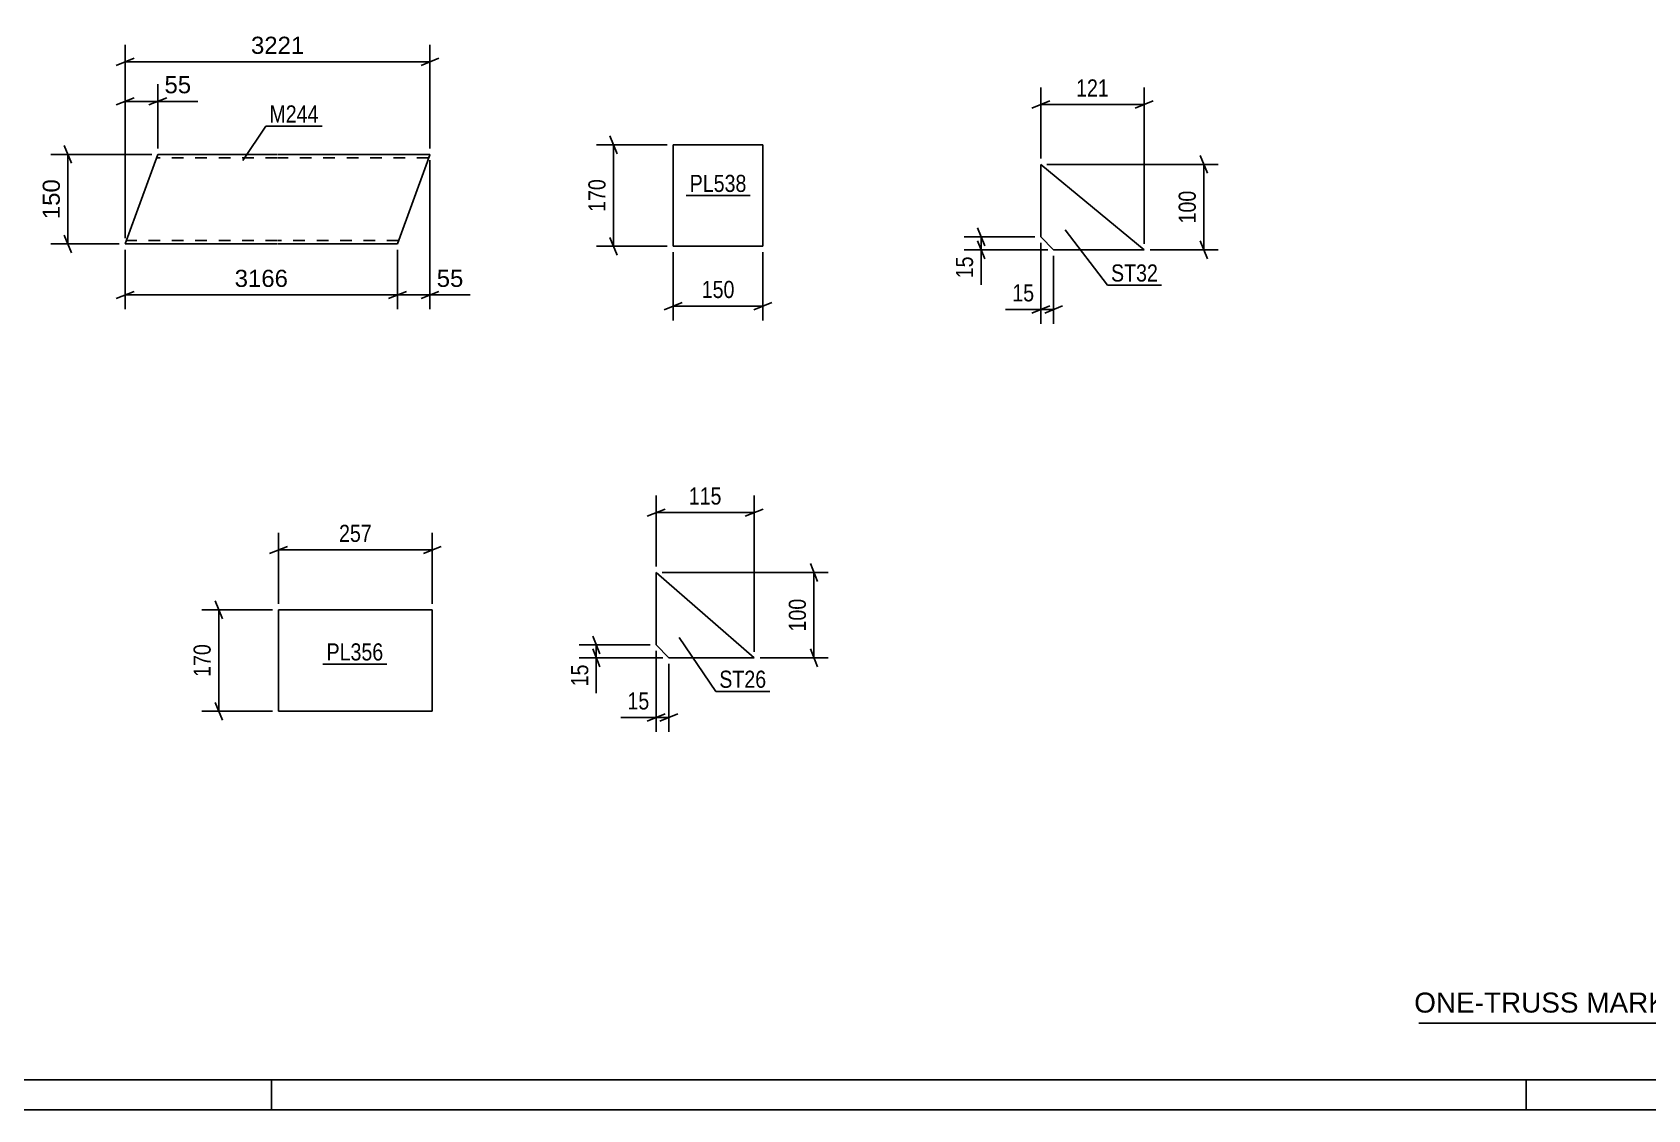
# Model space of a CAD drawing. Header units: millimetres. Extents: x 0 to 1189, y 0 to 841.
# Drawn here: x 519 to 789.3, y 0 to 180.3 of the extents above; entities that cross this region are included whole.
import ezdxf

# ---------------------------------------------------------------- set-up
doc = ezdxf.new("R2010")
doc.units = ezdxf.units.MM
doc.linetypes.add('DXK_LINE_DOT2', pattern=[3.9198, 1.9599, -1.9599])
doc.styles.add('Arial', font='ARIAL.TTF', dxfattribs={"height": 0.2})
doc.styles.add('Arial Narrow', font='ARIALN.TTF', dxfattribs={"height": 0.2})

# ---------------------------------------------------------------- blocks, each defined once
blk = doc.blocks.new('Unknown-203770571-1117')
at = {"color": 5, "linetype": 'Continuous'}
for p, q in [((5, 5), (1184, 5)), ((559, 0), (559, 5)), ((769, 0), (769, 5)), ((0, 0), (1189, 0))]:
    blk.add_line(p, q, dxfattribs=at)
blk = doc.blocks.new('Part-203770571-41209 - 41208')
at = {"color": 2, "linetype": 'Continuous'}
for p, q in [((560.17, 83.66), (560.17, 66.66)), ((560.17, 83.66), (585.91, 83.66)), ((585.91, 83.66), (585.91, 66.66)), ((560.17, 66.66), (585.91, 66.66))]:
    blk.add_line(p, q, dxfattribs=at)
blk = doc.blocks.new('Part-203770571-41267 - 41266')
at = {"color": 2, "linetype": 'Continuous'}
for p, q in [((626.24, 161.47), (626.24, 144.47)), ((626.24, 161.47), (641.24, 161.47)), ((641.24, 161.47), (641.24, 144.47)), ((626.24, 144.47), (641.24, 144.47))]:
    blk.add_line(p, q, dxfattribs=at)
blk = doc.blocks.new('Part-203770571-41412 - 41411')
at = {"color": 2, "linetype": 'Continuous'}
for p, q in [((687.76, 158.19), (687.76, 146.04)), ((705.03, 143.9), (687.76, 158.19)), ((687.76, 146.04), (689.9, 143.9)), ((689.9, 143.9), (705.03, 143.9))]:
    blk.add_line(p, q, dxfattribs=at)
blk = doc.blocks.new('Part-203770571-41449 - 41448')
at = {"color": 2, "linetype": 'Continuous'}
for p, q in [((623.36, 89.91), (623.36, 77.76)), ((639.78, 75.62), (623.36, 89.91)), ((623.36, 77.76), (625.5, 75.62)), ((625.5, 75.62), (639.78, 75.62))]:
    blk.add_line(p, q, dxfattribs=at)
blk = doc.blocks.new('Part-203770571-44637 - 44636')
at = {"color": 2, "linetype": 'Continuous'}
for p, q in [((539.96, 159.86), (534.5, 144.86)), ((559.96, 159.86), (539.96, 159.86)), ((585.52, 159.86), (560.06, 159.86)), ((585.49, 159.77), (585.09, 158.66)), ((585.52, 159.86), (585.49, 159.77)), ((580.06, 144.86), (585.09, 158.66)), ((559.96, 144.86), (534.5, 144.86)), ((580.06, 144.86), (560.06, 144.86))]:
    blk.add_line(p, q, dxfattribs=at)
at = {"color": 7, "linetype": 'DXK_LINE_DOT2'}
for p, q in [((585.09, 158.66), (585.39, 159.51)), ((559.96, 159.26), (539.74, 159.26)), ((585.3, 159.26), (560.06, 159.26)), ((559.96, 145.46), (534.72, 145.46)), ((580.28, 145.46), (560.06, 145.46)), ((580.1, 144.95), (580.06, 144.86))]:
    blk.add_line(p, q, dxfattribs=at)
blk = doc.blocks.new('StraightDimension-203770571-41602 - 41208')
at = {"color": 7, "linetype": 'Continuous'}
for p, q in [((550.77, 82.16), (549.57, 85.16)), ((559.17, 83.66), (547.32, 83.66)), ((550.17, 66.66), (550.17, 83.66)), ((549.57, 68.16), (550.77, 65.16)), ((559.17, 66.66), (547.32, 66.66))]:
    blk.add_line(p, q, dxfattribs=at)
at = {"color": 0}
blk.add_wipeout([(549.42, 78.5), (545.22, 78.5), (545.22, 71.82), (549.42, 71.82)], dxfattribs=at)
at = {"color": 3, "style": 'Arial Narrow'}
blk.add_text('170', height=2.863, rotation=90.0002, dxfattribs=at).set_placement((548.82, 72.42))
blk = doc.blocks.new('StraightDimension-203770571-41606 - 41208')
at = {"color": 7, "linetype": 'Continuous'}
for p, q in [((560.17, 84.66), (560.17, 96.51)), ((585.91, 84.66), (585.91, 96.51)), ((561.67, 94.26), (558.67, 93.06)), ((560.17, 93.66), (585.91, 93.66)), ((584.41, 93.06), (587.41, 94.26))]:
    blk.add_line(p, q, dxfattribs=at)
at = {"color": 0}
blk.add_wipeout([(576.38, 94.41), (576.38, 98.61), (569.7, 98.61), (569.7, 94.41)], dxfattribs=at)
at = {"color": 3, "style": 'Arial Narrow'}
blk.add_text('257', height=2.863, dxfattribs=at).set_placement((570.3, 95.01))
blk = doc.blocks.new('StraightDimension-203770571-41638 - 41266')
at = {"color": 7, "linetype": 'Continuous'}
for p, q in [((626.24, 143.47), (626.24, 132.07)), ((641.24, 143.47), (641.24, 132.07)), ((627.74, 135.07), (624.74, 133.87)), ((626.24, 134.47), (641.24, 134.47)), ((639.74, 133.87), (642.74, 135.07))]:
    blk.add_line(p, q, dxfattribs=at)
at = {"color": 0}
blk.add_wipeout([(637.08, 135.22), (637.08, 139.42), (630.4, 139.42), (630.4, 135.22)], dxfattribs=at)
at = {"color": 3, "style": 'Arial Narrow'}
blk.add_text('150', height=2.863, dxfattribs=at).set_placement((631, 135.82))
blk = doc.blocks.new('StraightDimension-203770571-41634 - 41266')
at = {"color": 7, "linetype": 'Continuous'}
for p, q in [((616.84, 159.97), (615.64, 162.97)), ((625.24, 161.47), (613.39, 161.47)), ((616.24, 144.47), (616.24, 161.47)), ((625.24, 144.47), (613.39, 144.47)), ((615.64, 145.97), (616.84, 142.97))]:
    blk.add_line(p, q, dxfattribs=at)
at = {"color": 0}
blk.add_wipeout([(615.49, 156.32), (611.29, 156.32), (611.29, 149.63), (615.49, 149.63)], dxfattribs=at)
at = {"color": 3, "style": 'Arial Narrow'}
blk.add_text('170', height=2.863, rotation=90.0002, dxfattribs=at).set_placement((614.89, 150.23))
blk = doc.blocks.new('StraightDimension-203770571-42166 - 41411')
at = {"color": 7, "linetype": 'Continuous'}
for p, q in [((686.76, 146.04), (674.91, 146.04)), ((677.16, 147.54), (678.36, 144.54)), ((677.76, 143.9), (677.76, 146.04)), ((688.9, 143.9), (674.91, 143.9)), ((678.36, 142.4), (677.16, 145.4))]:
    blk.add_line(p, q, dxfattribs=at)
at = {"color": 0}
blk.add_wipeout([(677.01, 143.38), (672.81, 143.38), (672.81, 138.52), (677.01, 138.52)], dxfattribs=at)
at = {"color": 7, "linetype": 'Continuous'}
blk.add_line((677.76, 143.9), (677.76, 138), dxfattribs=at)
blk.add_line((677.76, 143.9), (677.76, 138), dxfattribs=at)
at = {"color": 3, "style": 'Arial Narrow'}
blk.add_text('15', height=2.863, rotation=90.0002, dxfattribs=at).set_placement((676.41, 139.12))
blk = doc.blocks.new('StraightDimension-203770571-42158 - 41411')
at = {"color": 7, "linetype": 'Continuous'}
for p, q in [((687.76, 145.04), (687.76, 131.5)), ((689.9, 142.9), (689.9, 131.5)), ((686.26, 133.3), (689.26, 134.5)), ((687.76, 133.9), (689.9, 133.9)), ((691.4, 134.5), (688.4, 133.3))]:
    blk.add_line(p, q, dxfattribs=at)
at = {"color": 0}
blk.add_wipeout([(687.23, 134.65), (687.23, 138.85), (682.38, 138.85), (682.38, 134.65)], dxfattribs=at)
at = {"color": 7, "linetype": 'Continuous'}
blk.add_line((687.76, 133.9), (681.85, 133.9), dxfattribs=at)
blk.add_line((687.76, 133.9), (681.85, 133.9), dxfattribs=at)
at = {"color": 3, "style": 'Arial Narrow'}
blk.add_text('15', height=2.863, dxfattribs=at).set_placement((682.98, 135.25))
blk = doc.blocks.new('StraightDimension-203770571-42170 - 41411')
at = {"color": 7, "linetype": 'Continuous'}
for p, q in [((715.63, 156.69), (714.43, 159.69)), ((688.76, 158.19), (717.43, 158.19)), ((715.03, 143.9), (715.03, 158.19)), ((706.03, 143.9), (717.43, 143.9)), ((714.43, 145.4), (715.63, 142.4))]:
    blk.add_line(p, q, dxfattribs=at)
at = {"color": 0}
blk.add_wipeout([(714.28, 154.39), (710.08, 154.39), (710.08, 147.7), (714.28, 147.7)], dxfattribs=at)
at = {"color": 3, "style": 'Arial Narrow'}
blk.add_text('100', height=2.863, rotation=90.0002, dxfattribs=at).set_placement((713.68, 148.3))
blk = doc.blocks.new('StraightDimension-203770571-42162 - 41411')
at = {"color": 7, "linetype": 'Continuous'}
for p, q in [((687.76, 159.19), (687.76, 171.04)), ((705.03, 144.9), (705.03, 171.04)), ((689.26, 168.79), (686.26, 167.59)), ((687.76, 168.19), (705.03, 168.19)), ((703.53, 167.59), (706.53, 168.79))]:
    blk.add_line(p, q, dxfattribs=at)
at = {"color": 0}
blk.add_wipeout([(699.74, 168.94), (699.74, 173.14), (693.05, 173.14), (693.05, 168.94)], dxfattribs=at)
at = {"color": 3, "style": 'Arial Narrow'}
blk.add_text('121', height=2.863, dxfattribs=at).set_placement((693.65, 169.54))
blk = doc.blocks.new('StraightDimension-203770571-42198 - 41448')
at = {"color": 7, "linetype": 'Continuous'}
for p, q in [((612.76, 79.26), (613.96, 76.26)), ((622.36, 77.76), (610.51, 77.76)), ((613.96, 74.12), (612.76, 77.12)), ((613.36, 75.62), (613.36, 77.76)), ((624.5, 75.62), (610.51, 75.62))]:
    blk.add_line(p, q, dxfattribs=at)
at = {"color": 0}
blk.add_wipeout([(612.61, 75.1), (608.41, 75.1), (608.41, 70.24), (612.61, 70.24)], dxfattribs=at)
at = {"color": 7, "linetype": 'Continuous'}
blk.add_line((613.36, 75.62), (613.36, 69.71), dxfattribs=at)
blk.add_line((613.36, 75.62), (613.36, 69.71), dxfattribs=at)
at = {"color": 3, "style": 'Arial Narrow'}
blk.add_text('15', height=2.863, rotation=90.0002, dxfattribs=at).set_placement((612.01, 70.84))
blk = doc.blocks.new('StraightDimension-203770571-42190 - 41448')
at = {"color": 7, "linetype": 'Continuous'}
for p, q in [((623.36, 76.76), (623.36, 63.22)), ((625.5, 74.62), (625.5, 63.22)), ((621.86, 65.02), (624.86, 66.22)), ((623.36, 65.62), (625.5, 65.62)), ((627, 66.22), (624, 65.02))]:
    blk.add_line(p, q, dxfattribs=at)
at = {"color": 0}
blk.add_wipeout([(622.83, 66.37), (622.83, 70.57), (617.97, 70.57), (617.97, 66.37)], dxfattribs=at)
at = {"color": 7, "linetype": 'Continuous'}
blk.add_line((623.36, 65.62), (617.45, 65.62), dxfattribs=at)
blk.add_line((623.36, 65.62), (617.45, 65.62), dxfattribs=at)
at = {"color": 3, "style": 'Arial Narrow'}
blk.add_text('15', height=2.863, dxfattribs=at).set_placement((618.57, 66.97))
blk = doc.blocks.new('StraightDimension-203770571-42202 - 41448')
at = {"color": 7, "linetype": 'Continuous'}
for p, q in [((624.36, 89.91), (652.18, 89.91)), ((650.38, 88.41), (649.18, 91.41)), ((649.78, 75.62), (649.78, 89.91)), ((649.18, 77.12), (650.38, 74.12)), ((640.78, 75.62), (652.18, 75.62))]:
    blk.add_line(p, q, dxfattribs=at)
at = {"color": 0}
blk.add_wipeout([(649.03, 86.11), (644.83, 86.11), (644.83, 79.42), (649.03, 79.42)], dxfattribs=at)
at = {"color": 3, "style": 'Arial Narrow'}
blk.add_text('100', height=2.863, rotation=90.0002, dxfattribs=at).set_placement((648.43, 80.02))
blk = doc.blocks.new('StraightDimension-203770571-42194 - 41448')
at = {"color": 7, "linetype": 'Continuous'}
for p, q in [((623.36, 90.91), (623.36, 102.76)), ((639.78, 76.62), (639.78, 102.76)), ((624.86, 100.51), (621.86, 99.31)), ((638.28, 99.31), (641.28, 100.51)), ((623.36, 99.91), (639.78, 99.91))]:
    blk.add_line(p, q, dxfattribs=at)
at = {"color": 0}
blk.add_wipeout([(634.91, 100.66), (634.91, 104.86), (628.23, 104.86), (628.23, 100.66)], dxfattribs=at)
at = {"color": 3, "style": 'Arial Narrow'}
blk.add_text('115', height=2.863, dxfattribs=at).set_placement((628.83, 101.26))
blk = doc.blocks.new('StraightDimension-203770571-46528 - 44636')
at = {"color": 7, "linetype": 'Continuous'}
for p, q in [((536, 175.93), (533, 174.73)), ((534.5, 145.86), (534.5, 178.18)), ((584.02, 174.73), (587.02, 175.93)), ((585.52, 160.86), (585.52, 178.18)), ((534.5, 175.33), (585.52, 175.33))]:
    blk.add_line(p, q, dxfattribs=at)
at = {"color": 0}
blk.add_wipeout([(565.06, 176.08), (565.06, 180.28), (554.97, 180.28), (554.97, 176.08)], dxfattribs=at)
at = {"color": 3, "style": 'Arial'}
blk.add_text('3221', height=2.865, dxfattribs=at).set_placement((555.57, 176.68))
blk = doc.blocks.new('StraightDimension-203770571-46539 - 44636')
at = {"color": 7, "linetype": 'Continuous'}
for p, q in [((534.5, 145.86), (534.5, 171.58)), ((539.96, 160.86), (539.96, 171.58)), ((533, 168.13), (536, 169.33)), ((534.5, 168.73), (539.96, 168.73)), ((541.46, 169.33), (538.46, 168.13))]:
    blk.add_line(p, q, dxfattribs=at)
at = {"color": 0}
blk.add_wipeout([(546.13, 169.48), (546.13, 173.68), (540.49, 173.68), (540.49, 169.48)], dxfattribs=at)
at = {"color": 7, "linetype": 'Continuous'}
blk.add_line((539.96, 168.73), (546.66, 168.73), dxfattribs=at)
blk.add_line((539.96, 168.73), (546.66, 168.73), dxfattribs=at)
at = {"color": 3, "style": 'Arial'}
blk.add_text('55', height=2.865, dxfattribs=at).set_placement((541.09, 170.08))
blk = doc.blocks.new('StraightDimension-203770571-46557 - 44636')
at = {"color": 7, "linetype": 'Continuous'}
for p, q in [((585.52, 158.86), (585.52, 133.93)), ((580.07, 143.86), (580.07, 133.93)), ((578.57, 135.73), (581.57, 136.93)), ((580.07, 136.33), (585.52, 136.33)), ((587.02, 136.93), (584.02, 135.73))]:
    blk.add_line(p, q, dxfattribs=at)
at = {"color": 0}
blk.add_wipeout([(591.69, 137.08), (591.69, 141.28), (586.05, 141.28), (586.05, 137.08)], dxfattribs=at)
at = {"color": 7, "linetype": 'Continuous'}
blk.add_line((585.52, 136.33), (592.22, 136.33), dxfattribs=at)
blk.add_line((585.52, 136.33), (592.22, 136.33), dxfattribs=at)
at = {"color": 3, "style": 'Arial'}
blk.add_text('55', height=2.865, dxfattribs=at).set_placement((586.65, 137.68))
blk = doc.blocks.new('StraightDimension-203770571-46558 - 44636')
at = {"color": 7, "linetype": 'Continuous'}
for p, q in [((534.5, 143.86), (534.5, 133.93)), ((580.07, 143.86), (580.07, 133.93)), ((536, 136.93), (533, 135.73)), ((534.5, 136.33), (580.07, 136.33)), ((578.57, 135.73), (581.57, 136.93))]:
    blk.add_line(p, q, dxfattribs=at)
at = {"color": 0}
blk.add_wipeout([(562.33, 137.08), (562.33, 141.28), (552.24, 141.28), (552.24, 137.08)], dxfattribs=at)
at = {"color": 3, "style": 'Arial'}
blk.add_text('3166', height=2.865, dxfattribs=at).set_placement((552.84, 137.68))
blk = doc.blocks.new('StraightDimension-203770571-46592 - 44636')
at = {"color": 7, "linetype": 'Continuous'}
for p, q in [((538.96, 159.86), (522.07, 159.86)), ((525.52, 158.36), (524.32, 161.36)), ((524.92, 144.86), (524.92, 159.86)), ((524.32, 146.36), (525.52, 143.36)), ((533.5, 144.86), (522.07, 144.86))]:
    blk.add_line(p, q, dxfattribs=at)
at = {"color": 0}
blk.add_wipeout([(524.17, 156.29), (519.97, 156.29), (519.97, 148.42), (524.17, 148.42)], dxfattribs=at)
at = {"color": 3, "style": 'Arial'}
blk.add_text('150', height=2.865, rotation=90.0002, dxfattribs=at).set_placement((523.57, 149.02))
blk = doc.blocks.new('Unknown-203770571-47884')
at = {"color": 7, "linetype": 'Continuous'}
blk.add_line((751, 14.5), (821, 14.5), dxfattribs=at)
at = {"color": 7, "style": 'Arial'}
blk.add_text('ONE-TRUSS MARKED AS TR535', height=3.3428, dxfattribs=at).set_placement((750.24, 16.25))
blk = doc.blocks.new('Mark-203770571-42227 - 41208')
at = {"color": 0}
blk.add_wipeout([(577.71, 75.17), (577.71, 78.17), (568.21, 78.17), (568.21, 75.17)], dxfattribs=at)
blk.add_wipeout([(577.71, 75.17), (577.71, 78.17), (568.21, 78.17), (568.21, 75.17)], dxfattribs=at)
at = {"color": 30, "linetype": 'Continuous'}
blk.add_line((567.61, 74.57), (578.31, 74.57), dxfattribs=at)
at = {"color": 3, "style": 'Arial Narrow'}
blk.add_text('PL356', height=2.863, dxfattribs=at).set_placement((568.21, 75.17))
blk = doc.blocks.new('Mark-203770571-42239 - 41266')
at = {"color": 0}
blk.add_wipeout([(638.49, 153.57), (638.49, 156.57), (628.99, 156.57), (628.99, 153.57)], dxfattribs=at)
blk.add_wipeout([(638.49, 153.57), (638.49, 156.57), (628.99, 156.57), (628.99, 153.57)], dxfattribs=at)
at = {"color": 30, "linetype": 'Continuous'}
blk.add_line((628.39, 152.97), (639.09, 152.97), dxfattribs=at)
at = {"color": 3, "style": 'Arial Narrow'}
blk.add_text('PL538', height=2.863, dxfattribs=at).set_placement((628.99, 153.57))
blk = doc.blocks.new('Mark-203770571-42278 - 41411')
at = {"color": 0}
blk.add_wipeout([(707.35, 138.58), (707.35, 141.58), (699.5, 141.58), (699.5, 138.58)], dxfattribs=at)
blk.add_wipeout([(707.35, 138.58), (707.35, 141.58), (699.5, 141.58), (699.5, 138.58)], dxfattribs=at)
at = {"color": 30, "linetype": 'Continuous'}
for p, q in [((691.8, 147.25), (698.9, 137.98)), ((698.9, 137.98), (707.95, 137.98))]:
    blk.add_line(p, q, dxfattribs=at)
at = {"color": 3, "style": 'Arial Narrow'}
blk.add_text('ST32', height=2.863, dxfattribs=at).set_placement((699.5, 138.58))
blk = doc.blocks.new('Mark-203770571-42284 - 41448')
at = {"color": 0}
blk.add_wipeout([(641.79, 70.6), (641.79, 73.6), (633.94, 73.6), (633.94, 70.6)], dxfattribs=at)
blk.add_wipeout([(641.79, 70.6), (641.79, 73.6), (633.94, 73.6), (633.94, 70.6)], dxfattribs=at)
at = {"color": 30, "linetype": 'Continuous'}
for p, q in [((627.22, 78.99), (633.34, 70)), ((633.34, 70), (642.39, 70))]:
    blk.add_line(p, q, dxfattribs=at)
at = {"color": 3, "style": 'Arial Narrow'}
blk.add_text('ST26', height=2.863, dxfattribs=at).set_placement((633.94, 70.6))
blk = doc.blocks.new('Mark-203770571-46609 - 44636')
at = {"color": 0}
blk.add_wipeout([(566.87, 165.19), (566.87, 168.19), (558.65, 168.19), (558.65, 165.19)], dxfattribs=at)
blk.add_wipeout([(566.87, 165.19), (566.87, 168.19), (558.65, 168.19), (558.65, 165.19)], dxfattribs=at)
at = {"color": 30, "linetype": 'Continuous'}
for p, q in [((554.21, 158.84), (558.05, 164.59)), ((558.05, 164.59), (567.47, 164.59))]:
    blk.add_line(p, q, dxfattribs=at)
at = {"color": 3, "style": 'Arial Narrow'}
blk.add_text('M244', height=2.863, dxfattribs=at).set_placement((558.65, 165.19))

msp = doc.modelspace()

# ---------------------------------------------------------------- block references
for name in ['Unknown-203770571-1117', 'Part-203770571-44637 - 44636', 'Part-203770571-41267 - 41266', 'Part-203770571-41412 - 41411', 'Part-203770571-41449 - 41448', 'Part-203770571-41209 - 41208', 'Unknown-203770571-47884']:
    msp.add_blockref(name, (0, 0))

# ---------------------------------------------------------------- next in the draw order: block references
for name in ['StraightDimension-203770571-46528 - 44636', 'Mark-203770571-42239 - 41266', 'StraightDimension-203770571-42166 - 41411', 'StraightDimension-203770571-41638 - 41266', 'StraightDimension-203770571-41602 - 41208', 'StraightDimension-203770571-42198 - 41448', 'Mark-203770571-42227 - 41208']:
    msp.add_blockref(name, (0, 0))

# ---------------------------------------------------------------- next in the draw order: block references
for name in ['StraightDimension-203770571-46539 - 44636', 'Mark-203770571-46609 - 44636', 'StraightDimension-203770571-41634 - 41266', 'StraightDimension-203770571-46557 - 44636', 'StraightDimension-203770571-42158 - 41411', 'StraightDimension-203770571-41606 - 41208', 'StraightDimension-203770571-42190 - 41448']:
    msp.add_blockref(name, (0, 0))

# ---------------------------------------------------------------- next in the draw order: block references
for name in ['StraightDimension-203770571-42170 - 41411', 'StraightDimension-203770571-46558 - 44636', 'StraightDimension-203770571-42202 - 41448']:
    msp.add_blockref(name, (0, 0))

# ---------------------------------------------------------------- next in the draw order: block references
for name in ['StraightDimension-203770571-42162 - 41411', 'StraightDimension-203770571-46592 - 44636', 'StraightDimension-203770571-42194 - 41448']:
    msp.add_blockref(name, (0, 0))

# ---------------------------------------------------------------- next in the draw order: block references
for name in ['Mark-203770571-42278 - 41411', 'Mark-203770571-42284 - 41448']:
    msp.add_blockref(name, (0, 0))

doc.saveas('drawing.dxf')
